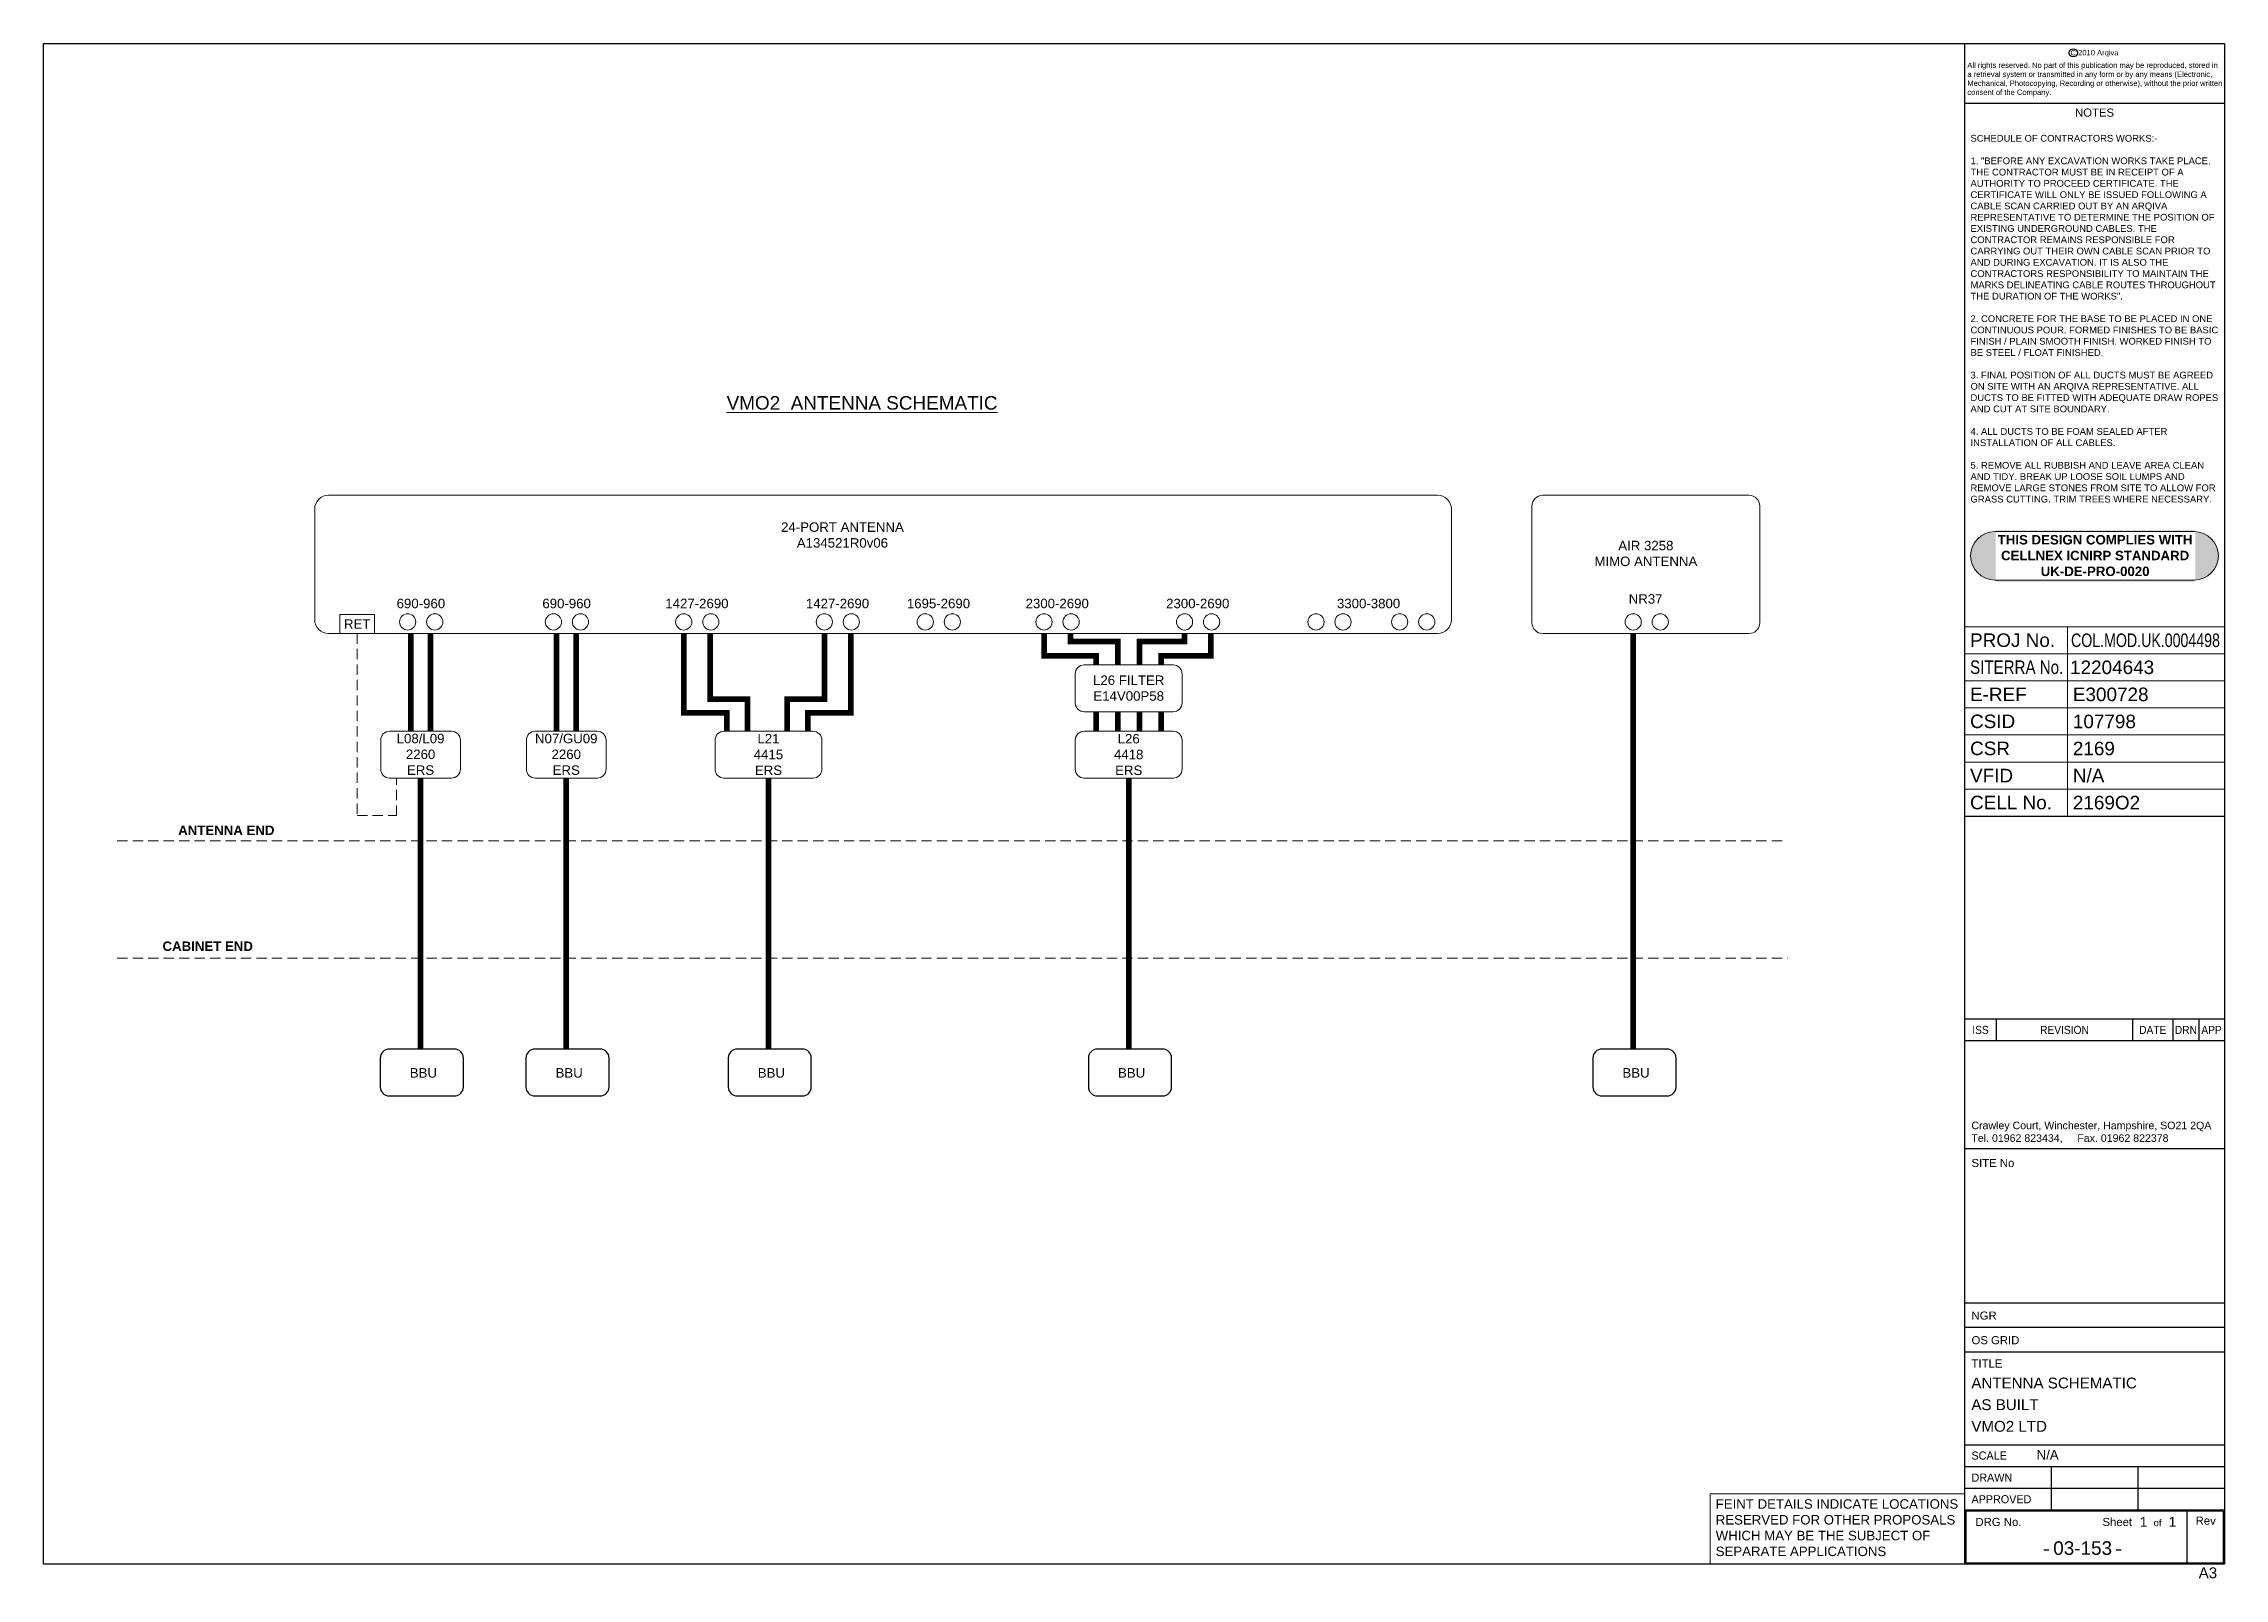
# Paper-space layout '03-153 VMO2 LTD ANTENNA SCHEMATIC' of a CAD drawing. Header units: millimetres. Extents: x 0 to 403, y -3 to 281.
import ezdxf
from ezdxf.enums import TextEntityAlignment as Align

# ---------------------------------------------------------------- set-up
doc = ezdxf.new("R2010")
doc.units = ezdxf.units.MM
doc.header["$LTSCALE"] = 30
doc.linetypes.add('DIVIDE', pattern=[31.75, 12.7, -6.35, 0, -6.35, 0, -6.35])
doc.linetypes.add('HIDDEN', pattern=[9.525, 6.35, -3.175])
doc.layers.add('ACAD ENTITIES HIDDEN', color=7, linetype='Continuous')
for name, color, linetype, lineweight in [('ANTENNAS DISHES', 7, 'Continuous', 5), ('BORDER', 7, 'Continuous', 25), ('CABINET', 7, 'Continuous', 25), ('FEEDERS', 7, 'DIVIDE', 9), ('TEXT AND DIMENSIONS', 7, 'Continuous', 13)]:
    doc.layers.add(name, color=color, linetype=linetype, lineweight=lineweight)
doc.layers.add('VIEWPORTS', color=7, linetype='Continuous', plot=False)
doc.styles.add('textstyle3', font='arial.ttf')
doc.styles.add('textstyle4', font='arial.ttf', dxfattribs={"width": 0.9})
doc.styles.add('textstyle5', font='arial.ttf', dxfattribs={"width": 0.95})
doc.styles.add('textstyle8', font='')
doc.styles.get('textstyle8').set_extended_font_data('Standard')

# ---------------------------------------------------------------- blocks, each defined once
blk = doc.blocks.new('A3MAS')
at = {"layer": 'BORDER'}
for p, q in [((0, 281), (403, 281)), ((0, 0), (0, 281)), ((355, 281), (355, 0)), ((403, 281), (403, 0)), ((355, 270), (403, 270)), ((355, 138.24), (403, 138.24)), ((403, 100.74), (355, 100.74)), ((403, 96.74), (355, 96.74)), ((360.85, 100.74), (360.85, 96.74)), ((386.04, 100.74), (386.04, 96.74)), ((393.5, 100.74), (393.5, 96.74)), ((398.25, 100.74), (398.25, 96.74)), ((403, 76.74), (355, 76.74)), ((403, 48.21), (355, 48.21)), ((403, 43.71), (355, 43.71)), ((403, 39.21), (355, 39.21)), ((403, 22), (355, 22)), ((403, 18), (355, 18)), ((371, 18), (371, 10)), ((387, 18), (387, 10)), ((403, 14), (355, 14)), ((403, 10), (355, 10)), ((355.2, 9.8), (355.2, 0.2)), ((402.8, 9.8), (355.2, 9.8)), ((396.05, 9.8), (396.05, 0.2)), ((402.8, 9.8), (402.8, 0.2)), ((403, 0), (0, 0)), ((402.8, 0.2), (355.2, 0.2))]:
    blk.add_line(p, q, dxfattribs=at)
at = {"layer": 'BORDER', "const_width": 0.25}
for points in [[(369.61, 2.64), (370.61, 2.64)], [(382.95, 2.64), (383.95, 2.64)]]:
    blk.add_lwpolyline(points, dxfattribs=at)
at = {"layer": 'BORDER'}
blk.add_circle((375.08, 279.3), 0.764, dxfattribs=at)
at = {"layer": 'BORDER', "style": 'textstyle3'}
blk.add_text('NOTES', height=1.5, dxfattribs=at).set_placement((379, 267.5), align=Align.CENTER)
at = {"layer": 'BORDER'}
for s, style, width, p in [('ISS', 'textstyle4', 0.9, (357.93, 98.73)), ('REVISION', 'textstyle4', 0.9, (373.45, 98.73)), ('DATE', 'textstyle4', 0.9, (389.77, 98.73)), ('DRN', 'textstyle4', 0.9, (395.88, 98.73)), ('APP', 'textstyle4', 0.9, (400.63, 98.73)), ('DRAWN', 'textstyle5', 0.95, (360.03, 16)), ('APPROVED', 'textstyle5', 0.95, (361.8, 12))]:
    blk.add_text(s, height=1.5, dxfattribs=dict(at, style=style, width=width)).set_placement(p, align=Align.MIDDLE_CENTER)
at = {"layer": 'BORDER', "style": 'textstyle3'}
for s, p in [('SITE No', (356.27, 73.39)), ('NGR', (356.27, 45.19)), ('OS GRID', (356.27, 40.64)), ('TITLE', (356.27, 36.33)), ('DRG No.', (357, 7.05))]:
    blk.add_text(s, height=1.5, dxfattribs=at).set_placement(p)
at = {"layer": 'BORDER', "style": 'textstyle5', "width": 0.95}
blk.add_text('SCALE', height=1.5, dxfattribs=at).set_placement((356.27, 19.33))
at = {"layer": 'BORDER', "style": 'textstyle3'}
for s, height, p in [('Sheet', 1.5, (383.21, 7.83)), ('of', 1.25, (390.65, 7.67)), ('Rev', 1.5, (399.55, 8.03))]:
    blk.add_text(s, height=height, dxfattribs=at).set_placement(p, align=Align.MIDDLE)
for s, insert, char_height, attachment_point in [('C 2010 Arqiva', (379, 279.82), 1, 2), ('A3', (399.96, -1.61), 2, 5)]:
    blk.add_mtext(s, dxfattribs=dict(at, insert=insert, char_height=char_height, attachment_point=attachment_point))
at = {"layer": 'BORDER', "attachment_point": 1, "style": 'textstyle3'}
for s, insert, char_height, width in [('All rights reserved. No part of this publication may be reproduced, stored in a retrieval system or transmitted in any form or by any means (Electronic, Mechanical, Photocopying, Recording or otherwise), without the prior written consent of the Company.', (355.5, 277.51), 1, 47), ('Crawley Court, Winchester, Hampshire, SO21 2QA\\PTel. 01962 823434,     Fax. 01962 822378', (356.25, 81.78), 1.4, 45.75)]:
    blk.add_mtext(s, dxfattribs=dict(at, insert=insert, char_height=char_height, width=width))
at = {"layer": 'BORDER', "style": 'textstyle3'}
for tag, p, height in [('TITLE1', (356.24, 32.48), 2), ('TITLE2', (356.24, 28.48), 2), ('TITLE3', (356.24, 24.48), 2), ('SCALE', (368.3, 19.33), 1.75)]:
    blk.add_attdef(tag, p, '', height=height, dxfattribs=at)
for tag, height, p in [('SHTNO', 1.8, (388.07, 7.83)), ('SHTOF', 1.8, (393.4, 7.83)), ('USERIDCATEGORY', 2.5, (376.81, 2.98))]:
    blk.add_attdef(tag, text='', height=height, dxfattribs=at).set_placement(p, align=Align.MIDDLE)

psp = doc.layouts.new('03-153 VMO2 LTD ANTENNA SCHEMATIC')

# ---------------------------------------------------------------- hatches: boundary and pattern name
at = {"layer": 'TEXT AND DIMENSIONS', "transparency": 33554687}
h = psp.add_hatch(color=3, dxfattribs=at)
edge = h.paths.add_edge_path(flags=0)
edge.add_arc((397.42, 186.34), 4.47, 270, 450)
edge.add_line((397.42, 190.81), (360.58, 190.81))
edge.add_arc((360.58, 186.34), 4.47, 90, 270)
edge.add_line((360.58, 181.87), (397.42, 181.87))
h.paths.add_polyline_path([(360.74, 181.56), (397.61, 181.56), (397.61, 191.06), (360.74, 191.06)], flags=0)

# ---------------------------------------------------------------- linework, layer by layer
at = {"layer": 'ANTENNAS DISHES'}
for p, q in [((50.09, 174.55), (50.09, 194.98)), ((260.15, 194.98), (260.15, 174.55))]:
    psp.add_line(p, q, dxfattribs=at)
for points in [[(52.65, 197.54), (257.59, 197.54)], [(52.65, 171.99), (257.59, 171.99)]]:
    psp.add_lwpolyline(points, dxfattribs=at)
for points in [[(277.04, 197.54, 0.414214), (275.04, 195.54), (275.04, 173.99, 0.414214), (277.04, 171.99), (315.15, 171.99, 0.414214), (317.15, 173.99), (317.15, 195.54, 0.414214), (315.15, 197.54)], [(210.39, 164.54, 0.414214), (208.75, 166.18), (192.29, 166.18, 0.414214), (190.65, 164.54), (190.65, 159.17, 0.414214), (192.29, 157.54), (208.75, 157.54, 0.414214), (210.39, 159.17)], [(77.03, 152.28, 0.414214), (75.39, 153.92), (63.93, 153.92, 0.414214), (62.29, 152.28), (62.29, 146.91, 0.414214), (63.93, 145.27), (75.39, 145.27, 0.414214), (77.03, 146.91)], [(103.95, 152.28, 0.414214), (102.31, 153.92), (90.85, 153.92, 0.414214), (89.22, 152.28), (89.22, 146.91, 0.414214), (90.85, 145.27), (102.31, 145.27, 0.414214), (103.95, 146.91)], [(143.82, 152.28, 0.414214), (142.18, 153.92), (125.72, 153.92, 0.414214), (124.08, 152.28), (124.08, 146.91, 0.414214), (125.72, 145.27), (142.18, 145.27, 0.414214), (143.82, 146.91)], [(210.39, 152.28, 0.414214), (208.75, 153.92), (192.29, 153.92, 0.414214), (190.65, 152.28), (190.65, 146.91, 0.414214), (192.29, 145.27), (208.75, 145.27, 0.414214), (210.39, 146.91)]]:
    psp.add_lwpolyline(points, format="xyb", close=True, dxfattribs=at)
psp.add_lwpolyline([(54.75, 171.99), (61.15, 171.99), (61.15, 175.49), (54.75, 175.49)], close=True, dxfattribs=at)
for centre, start, end in [((52.65, 194.98), 90, 180), ((257.59, 194.98), 0, 90), ((52.65, 174.55), 180, 270), ((257.59, 174.55), 270, 0)]:
    psp.add_arc(centre, 2.56, start, end, dxfattribs=at)
at = {"layer": 'CABINET'}
for points in [[(77.57, 88.18), (77.57, 93.55, 0.414214), (75.94, 95.19), (63.86, 95.19, 0.414214), (62.22, 93.55), (62.22, 88.18, 0.414214), (63.86, 86.55), (75.94, 86.55, 0.414214), (77.57, 88.18)], [(104.5, 88.18), (104.5, 93.55, 0.414214), (102.86, 95.19), (90.78, 95.19, 0.414214), (89.14, 93.55), (89.14, 88.18, 0.414214), (90.78, 86.55), (102.86, 86.55, 0.414214), (104.5, 88.18)], [(141.87, 88.18), (141.87, 93.55, 0.414214), (140.23, 95.19), (128.15, 95.19, 0.414214), (126.51, 93.55), (126.51, 88.18, 0.414214), (128.15, 86.55), (140.23, 86.55, 0.414214), (141.87, 88.18)], [(208.44, 88.18), (208.44, 93.55, 0.414214), (206.8, 95.19), (194.72, 95.19, 0.414214), (193.08, 93.55), (193.08, 88.18, 0.414214), (194.72, 86.55), (206.8, 86.55, 0.414214), (208.44, 88.18)], [(301.67, 88.18), (301.67, 93.55, 0.414214), (300.03, 95.19), (287.95, 95.19, 0.414214), (286.31, 93.55), (286.31, 88.18, 0.414214), (287.95, 86.55), (300.03, 86.55, 0.414214), (301.67, 88.18)]]:
    psp.add_lwpolyline(points, format="xyb", dxfattribs=at)
at = {"layer": 'FEEDERS', "const_width": 1.05}
for points in [[(67.84, 153.92), (67.84, 171.99)], [(71.48, 153.92), (71.48, 171.99)], [(94.77, 153.92), (94.77, 171.99)], [(98.4, 153.92), (98.4, 171.99)], [(118.32, 171.99), (118.32, 157.31), (126.28, 157.31), (126.28, 153.92)], [(123.2, 171.99), (123.2, 159.83), (130.07, 159.83), (130.07, 153.92)], [(144.3, 171.99), (144.3, 159.83), (137.43, 159.83), (137.43, 153.92)], [(149.18, 171.99), (149.18, 157.31), (141.22, 157.31), (141.22, 153.92)], [(184.87, 171.99), (184.87, 167.84), (194.52, 167.84), (194.52, 166.18)], [(189.75, 171.99), (189.75, 170.52), (198.52, 170.52), (198.52, 166.18)], [(210.84, 171.99), (210.84, 170.52), (202.52, 170.52), (202.52, 166.18)], [(215.72, 171.99), (215.72, 167.84), (206.52, 167.84), (206.52, 166.18)], [(293.75, 95.19), (293.75, 171.99)], [(194.52, 157.54), (194.52, 153.92)], [(198.52, 157.54), (198.52, 153.92)], [(202.52, 157.54), (202.52, 153.92)], [(206.52, 157.54), (206.52, 153.92)], [(69.66, 95.19), (69.66, 145.27)], [(96.58, 95.19), (96.58, 145.27)], [(133.95, 95.19), (133.95, 145.27)], [(200.52, 95.19), (200.52, 145.27)]]:
    psp.add_lwpolyline(points, dxfattribs=at)
at = {"layer": 'TEXT AND DIMENSIONS'}
for p, q in [((355, 173.24), (403, 173.24)), ((374, 163.24), (374, 173.24)), ((355, 168.24), (403, 168.24)), ((355, 163.24), (403, 163.24)), ((374, 158.24), (374, 163.24)), ((355, 158.24), (403, 158.24)), ((374, 153.24), (374, 158.24)), ((355, 153.24), (403, 153.24)), ((374, 148.24), (374, 153.24)), ((355, 148.24), (403, 148.24)), ((374, 143.24), (374, 148.24)), ((355, 143.24), (403, 143.24)), ((374, 138.24), (374, 143.24)), ((355, 13), (308, 13)), ((308, 13), (308, 0))]:
    psp.add_line(p, q, dxfattribs=at)
at = {"layer": 'TEXT AND DIMENSIONS', "linetype": 'HIDDEN', "ltscale": 0.01}
for p, q in [((13.61, 133.65), (322.14, 133.65)), ((13.61, 112.02), (322.24, 112.02))]:
    psp.add_line(p, q, dxfattribs=at)
at = {"layer": 'TEXT AND DIMENSIONS', "color": 3}
psp.add_lwpolyline([(360.58, 181.87, -1), (360.58, 190.81), (397.42, 190.81, -1), (397.42, 181.87)], format="xyb", close=True, dxfattribs=at)
at = {"layer": 'TEXT AND DIMENSIONS', "linetype": 'HIDDEN', "ltscale": 0.01}
psp.add_lwpolyline([(57.95, 171.99), (57.95, 138.33), (65.24, 138.33), (65.24, 145.27)], dxfattribs=at)
at = {"layer": 'TEXT AND DIMENSIONS'}
for centre in [(67.28, 174.13), (72.28, 174.13), (94.21, 174.13), (99.21, 174.13), (118.3, 174.13), (123.3, 174.13), (144.27, 174.13), (149.27, 174.13), (162.93, 174.13), (167.93, 174.13), (184.87, 174.13), (189.87, 174.13), (210.84, 174.13), (215.84, 174.13), (235.13, 174.13), (240.13, 174.13), (250.6, 174.13), (255.6, 174.13), (293.75, 174.13), (298.75, 174.13)]:
    psp.add_circle(centre, 1.5, dxfattribs=at)

# ---------------------------------------------------------------- block references
at = {"layer": 'BORDER'}
psp.add_blockref('A3MAS', (0, 0), dxfattribs=at).add_auto_attribs({'USERIDCATEGORY': '03-153', 'SCALE': 'N/A', 'SHTNO': '1', 'SHTOF': '1', 'TITLE1': 'ANTENNA SCHEMATIC', 'TITLE2': 'AS BUILT', 'TITLE3': 'VMO2 LTD'})

# ---------------------------------------------------------------- texts
at = {"layer": 'ACAD ENTITIES HIDDEN', "insert": (356.08, 264.13), "char_height": 1.25, "width": 46, "attachment_point": 1, "style": 'textstyle3'}
psp.add_mtext('SCHEDULE OF CONTRACTORS WORKS:-\\P\\P1. "BEFORE ANY EXCAVATION WORKS TAKE PLACE, THE CONTRACTOR MUST BE IN RECEIPT OF A AUTHORITY TO PROCEED CERTIFICATE. THE CERTIFICATE WILL ONLY BE ISSUED FOLLOWING A CABLE SCAN CARRIED OUT BY AN ARQIVA REPRESENTATIVE TO DETERMINE THE POSITION OF EXISTING UNDERGROUND CABLES. THE CONTRACTOR REMAINS RESPONSIBLE FOR CARRYING OUT THEIR OWN CABLE SCAN PRIOR TO AND DURING EXCAVATION. IT IS ALSO THE CONTRACTORS RESPONSIBILITY TO MAINTAIN THE MARKS DELINEATING CABLE ROUTES THROUGHOUT THE DURATION OF THE WORKS".\\P\\P2. CONCRETE FOR THE BASE TO BE PLACED IN ONE CONTINUOUS POUR. FORMED FINISHES TO BE BASIC FINISH / PLAIN SMOOTH FINISH. WORKED FINISH TO BE STEEL / FLOAT FINISHED.\\P\\P3. FINAL POSITION OF ALL DUCTS MUST BE AGREED ON SITE WITH AN ARQIVA REPRESENTATIVE. ALL DUCTS TO BE FITTED WITH ADEQUATE DRAW ROPES AND CUT AT SITE BOUNDARY.\\P\\P4. ALL DUCTS TO BE FOAM SEALED AFTER INSTALLATION OF ALL CABLES.\\P\\P5. REMOVE ALL RUBBISH AND LEAVE AREA CLEAN AND TIDY. BREAK UP LOOSE SOIL LUMPS AND REMOVE LARGE STONES FROM SITE TO ALLOW FOR GRASS CUTTING. TRIM TREES WHERE NECESSARY.', dxfattribs=at)
at = {"layer": 'TEXT AND DIMENSIONS', "style": 'textstyle3'}
psp.add_text('12204643', height=2.5, dxfattribs=at).set_placement((374.48, 164.49))
for s, insert, char_height, width, attachment_point in [('\\pxqc;{\\LVMO2  ANTENNA SCHEMATIC}', (151.25, 214.59), 2.5, 99.2167, 5), ('AIR 3258\\PMIMO ANTENNA', (296.09, 186.77), 1.75, 27.1942, 5), ('\\pxt0;690-960', (69.72, 178.41), 1.75, 11.5919, 2), ('\\pxt0;690-960', (96.65, 178.41), 1.75, 11.5919, 2), ('\\pxt0;1427-2690', (120.73, 178.41), 1.75, 11.5919, 2), ('\\pxt0;1427-2690', (146.71, 178.41), 1.75, 11.5919, 2), ('\\pxt0;1695-2690', (165.37, 178.41), 1.75, 11.5919, 2), ('\\pxt0;2300-2690', (187.31, 178.41), 1.75, 11.5919, 2), ('\\pxt0;2300-2690', (213.28, 178.41), 1.75, 11.5919, 2), ('\\pxt0;3300-3800', (244.85, 178.41), 1.75, 11.5919, 2), ('NR37', (296.04, 178.37), 1.75, 16.0001, 5), ('\\pxt0;RET', (57.95, 174.62), 1.75, 11.5919, 2), ('{\\W0.75;COL.MOD.UK.0004498}', (374.66, 171.99), 2.5, 36.8717, 1), ('\\pxqc;L26 FILTER E14V00P58 ', (200.52, 161.89), 1.75, 13.1664, 5), ('FEINT DETAILS INDICATE LOCATIONS RESERVED FOR OTHER PROPOSALS WHICH MAY BE THE SUBJECT OF SEPARATE APPLICATIONS', (309, 12), 1.75, 48.6012, 1)]:
    psp.add_mtext(s, dxfattribs=dict(at, insert=insert, char_height=char_height, width=width, attachment_point=attachment_point))
at = {"layer": 'TEXT AND DIMENSIONS', "linetype": 'Continuous', "char_height": 1.75}
for s, insert, width, attachment_point, style in [('\\pxt0;24-PORT ANTENNA\\PA134521R0v06', (147.62, 190.18), 22.7066, 5, 'textstyle3'), ('\\A1;\\pxqc;{\\fArial|b0|i0|c0|p34;L08/L09 2260 ERS}', (69.66, 149.65), 8.8391, 5, 'textstyle8'), ('\\A1;\\pxqc;{\\fArial|b0|i0|c0|p34;N07/GU09 2260 ERS}', (96.58, 149.65), 10.0356, 5, 'textstyle8'), ('\\A1;\\pxqc;{\\fArial|b0|i0|c0|p34;L21\\P4415 ERS}', (133.95, 149.62), 10.0356, 5, 'textstyle8'), ('\\A1;\\pxqc;{\\fArial|b0|i0|c0|p34;L26\\P4418 ERS}', (200.52, 149.62), 10.0356, 5, 'textstyle8'), ('\\pxqc;{\\fArial|b1|i0|c0|p34;ANTENNA END}', (33.77, 135.62), 23.1844, 5, 'textstyle3'), ('\\pxqc;{\\fArial|b1|i0|c0|p34;CABINET END}', (30.33, 114.19), 23.1844, 5, 'textstyle3'), ('\\A1;\\pxqc;{\\fArial|b0|i0|c0|p34;BBU}', (58.53, 91.67), 23.3157, 1, 'textstyle8'), ('\\A1;\\pxqc;{\\fArial|b0|i0|c0|p34;BBU}', (85.46, 91.67), 23.3157, 1, 'textstyle8'), ('\\A1;\\pxqc;{\\fArial|b0|i0|c0|p34;BBU}', (122.83, 91.67), 23.3157, 1, 'textstyle8'), ('\\A1;\\pxqc;{\\fArial|b0|i0|c0|p34;BBU}', (189.4, 91.67), 23.3157, 1, 'textstyle8'), ('\\A1;\\pxqc;{\\fArial|b0|i0|c0|p34;BBU}', (282.62, 91.67), 23.3157, 1, 'textstyle8')]:
    psp.add_mtext(s, dxfattribs=dict(at, insert=insert, width=width, attachment_point=attachment_point, style=style))
at = {"layer": 'TEXT AND DIMENSIONS', "color": 3, "insert": (361.2, 190.19), "char_height": 1.75, "width": 35.8233, "attachment_point": 1, "style": 'textstyle3'}
psp.add_mtext('\\pxqc;{\\fArial|b1|i0|c0|p34;THIS DESIGN COMPLIES WITH\\PCELLNEX ICNIRP STANDARD\\PUK-DE-PRO-0020} ', dxfattribs=at)
at = {"layer": 'TEXT AND DIMENSIONS', "char_height": 2.5, "attachment_point": 4, "style": 'textstyle3'}
for s, insert in [('PROJ No.', (356, 170.74)), ('{\\W0.8;SITERRA No.}', (356, 165.74)), ('E-REF', (356, 160.74)), ('CSID', (356, 155.74)), ('CSR', (356, 150.74)), ('VFID', (356, 145.74)), ('CELL No.', (356, 140.74))]:
    psp.add_mtext(s, dxfattribs=dict(at, insert=insert))
at = {"layer": 'TEXT AND DIMENSIONS', "style": 'textstyle3'}
for tag, p in [('E300728', (375, 159.49)), ('107798', (375, 154.49)), ('2169', (375, 149.49)), ('N/A', (375, 144.49)), ('2169O2', (375, 139.49))]:
    psp.add_attdef(tag, p, '', height=2.5, dxfattribs=at)

# ---------------------------------------------------------------- viewports
at = {"layer": 'VIEWPORTS'}
psp.add_viewport(center=(379, 117.49), size=(48, 41.5), view_center_point=(24, 16.7), view_height=41.5, dxfattribs=at)
psp.add_viewport(center=(379, 38.37), size=(48, 76.739), view_center_point=(24, -50.12), view_height=76.739, status=3, dxfattribs=at)

doc.saveas('drawing.dxf')
